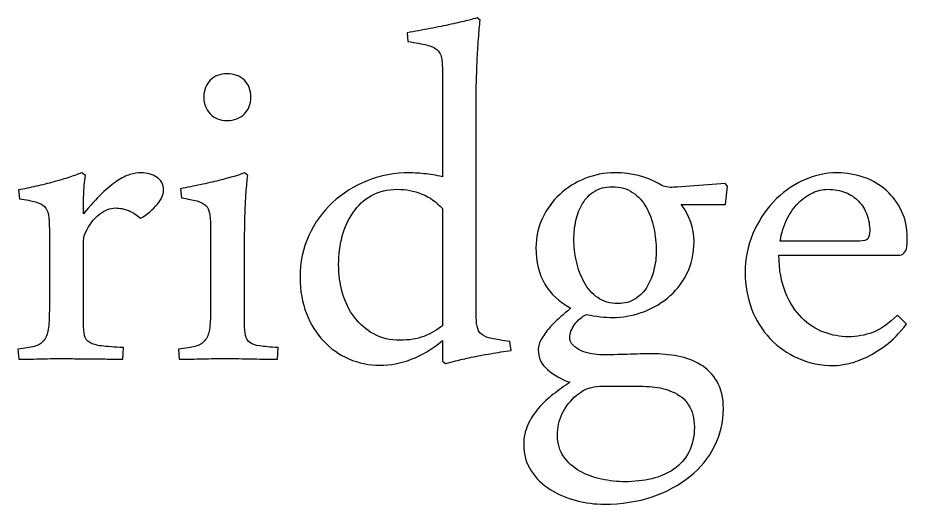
# Model space of a CAD drawing. Extents: x -303 to 288, y -142 to 145.
# Drawn here: x 88.86 to 100.52, y -124.3 to -117.94 of the extents above; entities that cross this region are included whole.
import ezdxf

# ---------------------------------------------------------------- set-up
doc = ezdxf.new("R2010")
doc.units = 0
doc.header["$MEASUREMENT"] = 0
doc.layers.add('LAYER_1', color=7, linetype='CONTINUOUS')

msp = doc.modelspace()

# ---------------------------------------------------------------- linework, layer by layer
at = {"layer": 'LAYER_1', "color": 250}
for points, knots in [([(94.9213, -117.9685), (94.9128, -118.0376), (94.9057, -118.1195), (94.8987, -118.2126), (94.8987, -118.2126), (94.8916, -118.3072), (94.886, -118.4003), (94.8817, -118.4948), (94.8817, -118.4948), (94.8775, -118.588), (94.8747, -118.6755), (94.8719, -118.7587), (94.8719, -118.7587), (94.869, -118.842), (94.8676, -118.9069), (94.8676, -118.9577), (94.8676, -118.9577), (94.8676, -118.9577), (94.8676, -121.7855), (94.8676, -121.7855), (94.8676, -121.7855), (94.8676, -121.8645), (94.8719, -121.928), (94.8803, -121.9732), (94.8803, -121.9732), (94.8888, -122.0184), (94.9071, -122.0536), (94.9382, -122.079), (94.9382, -122.079), (94.9678, -122.103), (95.013, -122.1214), (95.0722, -122.1341), (95.0722, -122.1341), (95.1315, -122.1468), (95.2105, -122.1595), (95.3107, -122.1736), (95.3107, -122.1736), (95.3107, -122.1736), (95.3262, -122.2893), (95.3262, -122.2893), (95.3262, -122.2893), (95.2388, -122.3034), (95.1484, -122.3175), (95.0581, -122.333), (95.0581, -122.333), (94.9664, -122.3471), (94.8817, -122.3641), (94.8041, -122.3796), (94.8041, -122.3796), (94.7251, -122.3965), (94.656, -122.4121), (94.5967, -122.4276), (94.5967, -122.4276), (94.5374, -122.4431), (94.4937, -122.4544), (94.4669, -122.4629), (94.4669, -122.4629), (94.4669, -122.4629), (94.426, -122.4304), (94.426, -122.4304), (94.426, -122.4304), (94.426, -122.4304), (94.426, -122.1609), (94.426, -122.1609), (94.426, -122.1609), (94.2905, -122.2738), (94.155, -122.3556), (94.0182, -122.4064), (94.0182, -122.4064), (93.8813, -122.4586), (93.7444, -122.484), (93.6075, -122.484), (93.6075, -122.484), (93.4636, -122.484), (93.3281, -122.4558), (93.2011, -122.4008), (93.2011, -122.4008), (93.0755, -122.3457), (92.9641, -122.2681), (92.8695, -122.1693), (92.8695, -122.1693), (92.7736, -122.0706), (92.6988, -121.9492), (92.6437, -121.8081), (92.6437, -121.8081), (92.5887, -121.6656), (92.5605, -121.5075), (92.5605, -121.334), (92.5605, -121.334), (92.5605, -121.1364), (92.5986, -120.953), (92.6748, -120.7865), (92.6748, -120.7865), (92.751, -120.62), (92.854, -120.476), (92.9852, -120.3547), (92.9852, -120.3547), (93.115, -120.2333), (93.2674, -120.1388), (93.441, -120.0696), (93.441, -120.0696), (93.6146, -120.0005), (93.8008, -119.9652), (93.9998, -119.9652), (93.9998, -119.9652), (94.0379, -119.9652), (94.0986, -119.9694), (94.1818, -119.9765), (94.1818, -119.9765), (94.2637, -119.9836), (94.3455, -119.9963), (94.426, -120.016), (94.426, -120.016), (94.426, -120.016), (94.426, -118.643), (94.426, -118.643), (94.426, -118.643), (94.426, -118.5654), (94.4217, -118.5047), (94.4133, -118.4596), (94.4133, -118.4596), (94.4048, -118.413), (94.385, -118.3777), (94.3526, -118.3509), (94.3526, -118.3509), (94.3215, -118.3255), (94.2764, -118.3058), (94.2171, -118.2916), (94.2171, -118.2916), (94.1579, -118.2775), (94.0774, -118.262), (93.9744, -118.2465), (93.9744, -118.2465), (93.9744, -118.2465), (93.9631, -118.1308), (93.9631, -118.1308), (93.9631, -118.1308), (94.0647, -118.1138), (94.1649, -118.0955), (94.2637, -118.0772), (94.2637, -118.0772), (94.3639, -118.0574), (94.4556, -118.0391), (94.5388, -118.0207), (94.5388, -118.0207), (94.6235, -118.0024), (94.6955, -117.9868), (94.7547, -117.9713), (94.7547, -117.9713), (94.814, -117.9558), (94.8549, -117.9445), (94.8803, -117.936), (94.8803, -117.936), (94.8803, -117.936), (94.9213, -117.9685), (94.9213, -117.9685)], [0, 0, 0, 0, 0.025, 0.025, 0.025, 0.025, 0.05, 0.05, 0.05, 0.05, 0.075, 0.075, 0.075, 0.075, 0.1, 0.1, 0.1, 0.1, 0.125, 0.125, 0.125, 0.125, 0.15, 0.15, 0.15, 0.15, 0.175, 0.175, 0.175, 0.175, 0.2, 0.2, 0.2, 0.2, 0.225, 0.225, 0.225, 0.225, 0.25, 0.25, 0.25, 0.25, 0.275, 0.275, 0.275, 0.275, 0.3, 0.3, 0.3, 0.3, 0.325, 0.325, 0.325, 0.325, 0.35, 0.35, 0.35, 0.35, 0.375, 0.375, 0.375, 0.375, 0.4, 0.4, 0.4, 0.4, 0.425, 0.425, 0.425, 0.425, 0.45, 0.45, 0.45, 0.45, 0.475, 0.475, 0.475, 0.475, 0.5, 0.5, 0.5, 0.5, 0.525, 0.525, 0.525, 0.525, 0.55, 0.55, 0.55, 0.55, 0.575, 0.575, 0.575, 0.575, 0.6, 0.6, 0.6, 0.6, 0.625, 0.625, 0.625, 0.625, 0.65, 0.65, 0.65, 0.65, 0.675, 0.675, 0.675, 0.675, 0.7, 0.7, 0.7, 0.7, 0.725, 0.725, 0.725, 0.725, 0.75, 0.75, 0.75, 0.75, 0.775, 0.775, 0.775, 0.775, 0.8, 0.8, 0.8, 0.8, 0.825, 0.825, 0.825, 0.825, 0.85, 0.85, 0.85, 0.85, 0.875, 0.875, 0.875, 0.875, 0.9, 0.9, 0.9, 0.9, 0.925, 0.925, 0.925, 0.925, 0.95, 0.95, 0.95, 0.95, 1, 1, 1, 1]), ([(91.299, -118.9732), (91.299, -118.8829), (91.3272, -118.8095), (91.3822, -118.7531), (91.3822, -118.7531), (91.4373, -118.6966), (91.5106, -118.6684), (91.6009, -118.6684), (91.6009, -118.6684), (91.6983, -118.6684), (91.7745, -118.6966), (91.8309, -118.7531), (91.8309, -118.7531), (91.8874, -118.8095), (91.9156, -118.8829), (91.9156, -118.9732), (91.9156, -118.9732), (91.9156, -119.0649), (91.8874, -119.1383), (91.8309, -119.1947), (91.8309, -119.1947), (91.7745, -119.2512), (91.6983, -119.2794), (91.6009, -119.2794), (91.6009, -119.2794), (91.5106, -119.2794), (91.4373, -119.2512), (91.3822, -119.1947), (91.3822, -119.1947), (91.3272, -119.1383), (91.299, -119.0649), (91.299, -118.9732)], [0, 0, 0, 0, 0.1111111, 0.1111111, 0.1111111, 0.1111111, 0.2222222, 0.2222222, 0.2222222, 0.2222222, 0.3333333, 0.3333333, 0.3333333, 0.3333333, 0.4444444, 0.4444444, 0.4444444, 0.4444444, 0.5555556, 0.5555556, 0.5555556, 0.5555556, 0.6666667, 0.6666667, 0.6666667, 0.6666667, 0.7777778, 0.7777778, 0.7777778, 0.7777778, 1, 1, 1, 1]), ([(90.2378, -122.405), (90.1926, -122.405), (90.1404, -122.405), (90.0783, -122.4036), (90.0783, -122.4036), (90.0162, -122.4022), (89.9485, -122.4008), (89.8779, -122.4008), (89.8779, -122.4008), (89.806, -122.4008), (89.7326, -122.4008), (89.6578, -122.3994), (89.6578, -122.3994), (89.5844, -122.3979), (89.5139, -122.3965), (89.4475, -122.3965), (89.4475, -122.3965), (89.3403, -122.3965), (89.2373, -122.3979), (89.1371, -122.4008), (89.1371, -122.4008), (89.0383, -122.4036), (88.9494, -122.405), (88.8732, -122.405), (88.8732, -122.405), (88.8732, -122.405), (88.8605, -122.2724), (88.8605, -122.2724), (88.8605, -122.2724), (88.9508, -122.2639), (89.0242, -122.2526), (89.0778, -122.2371), (89.0778, -122.2371), (89.1315, -122.223), (89.1724, -122.1976), (89.202, -122.1609), (89.202, -122.1609), (89.2302, -122.1256), (89.25, -122.0762), (89.2599, -122.0141), (89.2599, -122.0141), (89.2683, -121.952), (89.274, -121.8688), (89.274, -121.7644), (89.274, -121.7644), (89.274, -121.7644), (89.274, -120.6933), (89.274, -120.6933), (89.274, -120.6933), (89.274, -120.6157), (89.2698, -120.555), (89.2613, -120.5113), (89.2613, -120.5113), (89.2528, -120.4676), (89.2359, -120.4323), (89.2091, -120.4055), (89.2091, -120.4055), (89.1837, -120.3801), (89.1442, -120.3603), (89.092, -120.3462), (89.092, -120.3462), (89.0397, -120.3321), (88.9692, -120.318), (88.8817, -120.3053), (88.8817, -120.3053), (88.8817, -120.3053), (88.869, -120.1896), (88.869, -120.1896), (88.869, -120.1896), (88.9438, -120.1755), (89.02, -120.1599), (89.1004, -120.1416), (89.1004, -120.1416), (89.1794, -120.1233), (89.2571, -120.1049), (89.3318, -120.0837), (89.3318, -120.0837), (89.4066, -120.0626), (89.4758, -120.0428), (89.5407, -120.0217), (89.5407, -120.0217), (89.6056, -120.0005), (89.6578, -119.9821), (89.7001, -119.9652), (89.7001, -119.9652), (89.7001, -119.9652), (89.7495, -119.9991), (89.7495, -119.9991), (89.7495, -119.9991), (89.7354, -120.0837), (89.7269, -120.1698), (89.7241, -120.2531), (89.7241, -120.2531), (89.7213, -120.3377), (89.7199, -120.421), (89.7199, -120.5028), (89.7199, -120.5028), (89.8088, -120.3956), (89.8892, -120.3067), (89.9626, -120.2361), (89.9626, -120.2361), (90.0346, -120.167), (90.1023, -120.112), (90.163, -120.071), (90.163, -120.071), (90.2237, -120.0315), (90.2787, -120.0033), (90.3295, -119.9892), (90.3295, -119.9892), (90.3817, -119.9737), (90.4311, -119.9652), (90.4805, -119.9652), (90.4805, -119.9652), (90.5524, -119.9652), (90.6188, -119.9836), (90.6794, -120.0202), (90.6794, -120.0202), (90.7401, -120.0555), (90.7698, -120.1148), (90.7698, -120.198), (90.7698, -120.198), (90.7698, -120.2531), (90.7429, -120.3137), (90.6879, -120.3787), (90.6879, -120.3787), (90.6329, -120.445), (90.5595, -120.5057), (90.4692, -120.5607), (90.4692, -120.5607), (90.4184, -120.5169), (90.3676, -120.4831), (90.314, -120.4605), (90.314, -120.4605), (90.2603, -120.4365), (90.2011, -120.4252), (90.1376, -120.4252), (90.1376, -120.4252), (90.0741, -120.4252), (90.0049, -120.452), (89.9316, -120.5071), (89.9316, -120.5071), (89.8568, -120.5621), (89.7961, -120.6425), (89.7495, -120.747), (89.7495, -120.747), (89.7354, -120.778), (89.7269, -120.8048), (89.7241, -120.8274), (89.7241, -120.8274), (89.7213, -120.8514), (89.7199, -120.8824), (89.7199, -120.9205), (89.7199, -120.9205), (89.7199, -120.9205), (89.7199, -121.9337), (89.7199, -121.9337), (89.7199, -121.9337), (89.7199, -122), (89.7255, -122.0522), (89.7354, -122.0931), (89.7354, -122.0931), (89.7439, -122.1327), (89.7665, -122.1637), (89.8031, -122.1863), (89.8031, -122.1863), (89.8384, -122.2074), (89.8906, -122.223), (89.9598, -122.2314), (89.9598, -122.2314), (90.0289, -122.2399), (90.1235, -122.247), (90.2448, -122.2526), (90.2448, -122.2526), (90.2448, -122.2526), (90.2378, -122.405), (90.2378, -122.405)], [0, 0, 0, 0, 0.0222222, 0.0222222, 0.0222222, 0.0222222, 0.0444444, 0.0444444, 0.0444444, 0.0444444, 0.0666667, 0.0666667, 0.0666667, 0.0666667, 0.0888889, 0.0888889, 0.0888889, 0.0888889, 0.1111111, 0.1111111, 0.1111111, 0.1111111, 0.1333333, 0.1333333, 0.1333333, 0.1333333, 0.1555556, 0.1555556, 0.1555556, 0.1555556, 0.1777778, 0.1777778, 0.1777778, 0.1777778, 0.2, 0.2, 0.2, 0.2, 0.2222222, 0.2222222, 0.2222222, 0.2222222, 0.2444444, 0.2444444, 0.2444444, 0.2444444, 0.2666667, 0.2666667, 0.2666667, 0.2666667, 0.2888889, 0.2888889, 0.2888889, 0.2888889, 0.3111111, 0.3111111, 0.3111111, 0.3111111, 0.3333333, 0.3333333, 0.3333333, 0.3333333, 0.3555556, 0.3555556, 0.3555556, 0.3555556, 0.3777778, 0.3777778, 0.3777778, 0.3777778, 0.4, 0.4, 0.4, 0.4, 0.4222222, 0.4222222, 0.4222222, 0.4222222, 0.4444444, 0.4444444, 0.4444444, 0.4444444, 0.4666667, 0.4666667, 0.4666667, 0.4666667, 0.4888889, 0.4888889, 0.4888889, 0.4888889, 0.5111111, 0.5111111, 0.5111111, 0.5111111, 0.5333333, 0.5333333, 0.5333333, 0.5333333, 0.5555556, 0.5555556, 0.5555556, 0.5555556, 0.5777778, 0.5777778, 0.5777778, 0.5777778, 0.6, 0.6, 0.6, 0.6, 0.6222222, 0.6222222, 0.6222222, 0.6222222, 0.6444444, 0.6444444, 0.6444444, 0.6444444, 0.6666667, 0.6666667, 0.6666667, 0.6666667, 0.6888889, 0.6888889, 0.6888889, 0.6888889, 0.7111111, 0.7111111, 0.7111111, 0.7111111, 0.7333333, 0.7333333, 0.7333333, 0.7333333, 0.7555556, 0.7555556, 0.7555556, 0.7555556, 0.7777778, 0.7777778, 0.7777778, 0.7777778, 0.8, 0.8, 0.8, 0.8, 0.8222222, 0.8222222, 0.8222222, 0.8222222, 0.8444444, 0.8444444, 0.8444444, 0.8444444, 0.8666667, 0.8666667, 0.8666667, 0.8666667, 0.8888889, 0.8888889, 0.8888889, 0.8888889, 0.9111111, 0.9111111, 0.9111111, 0.9111111, 0.9333333, 0.9333333, 0.9333333, 0.9333333, 0.9555556, 0.9555556, 0.9555556, 0.9555556, 1, 1, 1, 1]), ([(92.2627, -122.405), (92.1753, -122.405), (92.068, -122.4036), (91.9438, -122.4008), (91.9438, -122.4008), (91.8211, -122.3979), (91.6927, -122.3965), (91.56, -122.3965), (91.56, -122.3965), (91.4528, -122.3965), (91.3484, -122.3979), (91.2453, -122.4008), (91.2453, -122.4008), (91.1437, -122.4036), (91.0548, -122.405), (90.9772, -122.405), (90.9772, -122.405), (90.9772, -122.405), (90.9688, -122.2724), (90.9688, -122.2724), (90.9688, -122.2724), (91.0605, -122.2639), (91.1325, -122.2526), (91.1861, -122.2371), (91.1861, -122.2371), (91.2397, -122.223), (91.282, -122.1976), (91.3117, -122.1609), (91.3117, -122.1609), (91.3427, -122.1256), (91.3625, -122.0762), (91.3723, -122.0141), (91.3723, -122.0141), (91.3822, -121.952), (91.3865, -121.8688), (91.3865, -121.7644), (91.3865, -121.7644), (91.3865, -121.7644), (91.3865, -120.6764), (91.3865, -120.6764), (91.3865, -120.6764), (91.3865, -120.6002), (91.3822, -120.5395), (91.3738, -120.4944), (91.3738, -120.4944), (91.3653, -120.4506), (91.3484, -120.4168), (91.323, -120.3914), (91.323, -120.3914), (91.2961, -120.3674), (91.258, -120.3476), (91.2072, -120.3335), (91.2072, -120.3335), (91.155, -120.3194), (91.0887, -120.3067), (91.0055, -120.2926), (91.0055, -120.2926), (91.0055, -120.2926), (90.9942, -120.1726), (90.9942, -120.1726), (90.9942, -120.1726), (91.0788, -120.1557), (91.1649, -120.1388), (91.2524, -120.1204), (91.2524, -120.1204), (91.3385, -120.1035), (91.4203, -120.0837), (91.4965, -120.0654), (91.4965, -120.0654), (91.5713, -120.0456), (91.639, -120.0273), (91.6983, -120.0118), (91.6983, -120.0118), (91.7576, -119.9948), (91.8027, -119.9793), (91.8324, -119.9652), (91.8324, -119.9652), (91.8324, -119.9652), (91.8747, -119.9991), (91.8747, -119.9991), (91.8747, -119.9991), (91.8662, -120.0682), (91.8592, -120.1402), (91.8535, -120.2178), (91.8535, -120.2178), (91.8479, -120.2954), (91.8436, -120.3716), (91.8408, -120.4478), (91.8408, -120.4478), (91.838, -120.524), (91.8366, -120.5946), (91.8352, -120.6623), (91.8352, -120.6623), (91.8338, -120.73), (91.8324, -120.7879), (91.8324, -120.8387), (91.8324, -120.8387), (91.8324, -120.8387), (91.8324, -121.9337), (91.8324, -121.9337), (91.8324, -121.9337), (91.8324, -122), (91.8366, -122.0522), (91.8451, -122.0931), (91.8451, -122.0931), (91.8535, -122.1327), (91.8719, -122.1637), (91.9015, -122.1863), (91.9015, -122.1863), (91.9297, -122.2074), (91.9735, -122.223), (92.0313, -122.2314), (92.0313, -122.2314), (92.0892, -122.2399), (92.1696, -122.247), (92.2712, -122.2526), (92.2712, -122.2526), (92.2712, -122.2526), (92.2627, -122.405), (92.2627, -122.405)], [0, 0, 0, 0, 0.0322581, 0.0322581, 0.0322581, 0.0322581, 0.0645161, 0.0645161, 0.0645161, 0.0645161, 0.0967742, 0.0967742, 0.0967742, 0.0967742, 0.1290323, 0.1290323, 0.1290323, 0.1290323, 0.1612903, 0.1612903, 0.1612903, 0.1612903, 0.1935484, 0.1935484, 0.1935484, 0.1935484, 0.2258065, 0.2258065, 0.2258065, 0.2258065, 0.2580645, 0.2580645, 0.2580645, 0.2580645, 0.2903226, 0.2903226, 0.2903226, 0.2903226, 0.3225806, 0.3225806, 0.3225806, 0.3225806, 0.3548387, 0.3548387, 0.3548387, 0.3548387, 0.3870968, 0.3870968, 0.3870968, 0.3870968, 0.4193548, 0.4193548, 0.4193548, 0.4193548, 0.4516129, 0.4516129, 0.4516129, 0.4516129, 0.483871, 0.483871, 0.483871, 0.483871, 0.516129, 0.516129, 0.516129, 0.516129, 0.5483871, 0.5483871, 0.5483871, 0.5483871, 0.5806452, 0.5806452, 0.5806452, 0.5806452, 0.6129032, 0.6129032, 0.6129032, 0.6129032, 0.6451613, 0.6451613, 0.6451613, 0.6451613, 0.6774194, 0.6774194, 0.6774194, 0.6774194, 0.7096774, 0.7096774, 0.7096774, 0.7096774, 0.7419355, 0.7419355, 0.7419355, 0.7419355, 0.7741935, 0.7741935, 0.7741935, 0.7741935, 0.8064516, 0.8064516, 0.8064516, 0.8064516, 0.8387097, 0.8387097, 0.8387097, 0.8387097, 0.8709677, 0.8709677, 0.8709677, 0.8709677, 0.9032258, 0.9032258, 0.9032258, 0.9032258, 0.9354839, 0.9354839, 0.9354839, 0.9354839, 1, 1, 1, 1]), ([(95.6522, -120.9459), (95.6522, -120.8076), (95.6804, -120.6792), (95.7368, -120.5593), (95.7368, -120.5593), (95.7933, -120.4393), (95.8695, -120.3349), (95.964, -120.2474), (95.964, -120.2474), (96.06, -120.1585), (96.17, -120.0894), (96.2928, -120.04), (96.2928, -120.04), (96.417, -119.9906), (96.5482, -119.9652), (96.6865, -119.9652), (96.6865, -119.9652), (96.9066, -119.9652), (97.0971, -120.0132), (97.2566, -120.1063), (97.2566, -120.1063), (97.2862, -120.1261), (97.3159, -120.1388), (97.3413, -120.1458), (97.3413, -120.1458), (97.3681, -120.1529), (97.3991, -120.1557), (97.4344, -120.1557), (97.4344, -120.1557), (97.464, -120.1529), (97.4866, -120.1515), (97.5007, -120.1515), (97.5007, -120.1515), (97.5007, -120.1515), (98.1329, -120.1063), (98.1329, -120.1063), (98.1329, -120.1063), (98.1329, -120.1063), (98.1625, -120.1402), (98.1625, -120.1402), (98.1625, -120.1402), (98.1625, -120.1402), (98.1371, -120.3787), (98.1371, -120.3787), (98.1371, -120.3787), (98.1371, -120.3787), (97.5543, -120.3787), (97.5543, -120.3787), (97.5543, -120.3787), (97.6672, -120.5254), (97.7237, -120.6863), (97.7237, -120.8627), (97.7237, -120.8627), (97.7237, -121.0249), (97.6912, -121.1689), (97.6263, -121.2931), (97.6263, -121.2931), (97.5614, -121.4172), (97.4781, -121.5217), (97.3751, -121.6049), (97.3751, -121.6049), (97.2707, -121.6896), (97.1564, -121.7531), (97.0308, -121.7954), (97.0308, -121.7954), (96.9052, -121.8377), (96.7825, -121.8589), (96.6611, -121.8589), (96.6611, -121.8589), (96.5539, -121.8589), (96.4396, -121.8462), (96.3182, -121.818), (96.3182, -121.818), (96.2547, -121.8476), (96.2011, -121.8928), (96.1588, -121.952), (96.1588, -121.952), (96.1164, -122.0113), (96.0953, -122.0677), (96.0953, -122.12), (96.0953, -122.12), (96.0953, -122.1581), (96.1094, -122.1919), (96.139, -122.2216), (96.139, -122.2216), (96.1672, -122.2498), (96.2025, -122.2738), (96.2462, -122.2935), (96.2462, -122.2935), (96.2886, -122.3133), (96.3337, -122.326), (96.3817, -122.3344), (96.3817, -122.3344), (96.4311, -122.3429), (96.4734, -122.3471), (96.5129, -122.3471), (96.5129, -122.3471), (96.6202, -122.3471), (96.7317, -122.3457), (96.8488, -122.3415), (96.8488, -122.3415), (96.9659, -122.3373), (97.076, -122.3344), (97.1776, -122.3344), (97.1776, -122.3344), (97.2876, -122.3344), (97.3991, -122.3457), (97.5092, -122.3655), (97.5092, -122.3655), (97.6192, -122.3867), (97.7194, -122.4233), (97.8083, -122.477), (97.8083, -122.477), (97.8986, -122.5306), (97.9706, -122.6054), (98.0256, -122.6985), (98.0256, -122.6985), (98.0807, -122.7916), (98.1089, -122.9102), (98.1089, -123.0541), (98.1089, -123.0541), (98.1089, -123.2277), (98.0694, -123.3914), (97.9932, -123.5438), (97.9932, -123.5438), (97.9156, -123.6976), (97.8083, -123.8288), (97.67, -123.9403), (97.67, -123.9403), (97.5318, -124.0518), (97.3681, -124.1407), (97.1762, -124.2056), (97.1762, -124.2056), (96.9843, -124.2705), (96.774, -124.3029), (96.5454, -124.3029), (96.5454, -124.3029), (96.4269, -124.3029), (96.3055, -124.2874), (96.1799, -124.255), (96.1799, -124.255), (96.0543, -124.2239), (95.94, -124.1745), (95.8384, -124.1096), (95.8384, -124.1096), (95.7368, -124.0461), (95.6536, -123.9643), (95.5887, -123.8669), (95.5887, -123.8669), (95.5238, -123.7681), (95.4913, -123.6538), (95.4913, -123.5212), (95.4913, -123.5212), (95.4913, -123.428), (95.5097, -123.342), (95.5449, -123.2629), (95.5449, -123.2629), (95.5816, -123.1839), (95.6282, -123.112), (95.686, -123.0456), (95.686, -123.0456), (95.7439, -122.9793), (95.8088, -122.9186), (95.8794, -122.8636), (95.8794, -122.8636), (95.9513, -122.8086), (96.0233, -122.7564), (96.0953, -122.707), (96.0953, -122.707), (95.9824, -122.6661), (95.885, -122.611), (95.8032, -122.5419), (95.8032, -122.5419), (95.7227, -122.4727), (95.6818, -122.3852), (95.6818, -122.2808), (95.6818, -122.2808), (95.6818, -122.2343), (95.6973, -122.1849), (95.7284, -122.1327), (95.7284, -122.1327), (95.7608, -122.0804), (95.7989, -122.0282), (95.8427, -121.9788), (95.8427, -121.9788), (95.8864, -121.9295), (95.9344, -121.8843), (95.9838, -121.8434), (95.9838, -121.8434), (96.0332, -121.801), (96.0755, -121.7658), (96.1108, -121.7347), (96.1108, -121.7347), (95.806, -121.5809), (95.6522, -121.317), (95.6522, -120.9459)], [0, 0, 0, 0, 0.02, 0.02, 0.02, 0.02, 0.04, 0.04, 0.04, 0.04, 0.06, 0.06, 0.06, 0.06, 0.08, 0.08, 0.08, 0.08, 0.1, 0.1, 0.1, 0.1, 0.12, 0.12, 0.12, 0.12, 0.14, 0.14, 0.14, 0.14, 0.16, 0.16, 0.16, 0.16, 0.18, 0.18, 0.18, 0.18, 0.2, 0.2, 0.2, 0.2, 0.22, 0.22, 0.22, 0.22, 0.24, 0.24, 0.24, 0.24, 0.26, 0.26, 0.26, 0.26, 0.28, 0.28, 0.28, 0.28, 0.3, 0.3, 0.3, 0.3, 0.32, 0.32, 0.32, 0.32, 0.34, 0.34, 0.34, 0.34, 0.36, 0.36, 0.36, 0.36, 0.38, 0.38, 0.38, 0.38, 0.4, 0.4, 0.4, 0.4, 0.42, 0.42, 0.42, 0.42, 0.44, 0.44, 0.44, 0.44, 0.46, 0.46, 0.46, 0.46, 0.48, 0.48, 0.48, 0.48, 0.5, 0.5, 0.5, 0.5, 0.52, 0.52, 0.52, 0.52, 0.54, 0.54, 0.54, 0.54, 0.56, 0.56, 0.56, 0.56, 0.58, 0.58, 0.58, 0.58, 0.6, 0.6, 0.6, 0.6, 0.62, 0.62, 0.62, 0.62, 0.64, 0.64, 0.64, 0.64, 0.66, 0.66, 0.66, 0.66, 0.68, 0.68, 0.68, 0.68, 0.7, 0.7, 0.7, 0.7, 0.72, 0.72, 0.72, 0.72, 0.74, 0.74, 0.74, 0.74, 0.76, 0.76, 0.76, 0.76, 0.78, 0.78, 0.78, 0.78, 0.8, 0.8, 0.8, 0.8, 0.82, 0.82, 0.82, 0.82, 0.84, 0.84, 0.84, 0.84, 0.86, 0.86, 0.86, 0.86, 0.88, 0.88, 0.88, 0.88, 0.9, 0.9, 0.9, 0.9, 0.92, 0.92, 0.92, 0.92, 0.94, 0.94, 0.94, 0.94, 0.96, 0.96, 0.96, 0.96, 1, 1, 1, 1]), ([(100.5064, -121.9464), (100.4175, -122.0621), (100.3272, -122.1552), (100.2326, -122.2258), (100.2326, -122.2258), (100.1395, -122.2949), (100.0492, -122.35), (99.9645, -122.3881), (99.9645, -122.3881), (99.8784, -122.4276), (99.8008, -122.453), (99.7289, -122.4671), (99.7289, -122.4671), (99.6569, -122.4812), (99.6005, -122.4883), (99.5595, -122.4883), (99.5595, -122.4883), (99.3888, -122.4883), (99.2307, -122.4558), (99.0882, -122.3923), (99.0882, -122.3923), (98.9443, -122.3288), (98.8215, -122.2427), (98.7185, -122.1327), (98.7185, -122.1327), (98.6141, -122.0226), (98.5351, -121.8928), (98.4786, -121.746), (98.4786, -121.746), (98.4222, -121.5979), (98.394, -121.4412), (98.394, -121.2761), (98.394, -121.2761), (98.394, -121.0913), (98.4278, -120.9205), (98.4942, -120.7611), (98.4942, -120.7611), (98.5619, -120.603), (98.6522, -120.4647), (98.7637, -120.3462), (98.7637, -120.3462), (98.8752, -120.2277), (99.0036, -120.1345), (99.1503, -120.0668), (99.1503, -120.0668), (99.2957, -119.9991), (99.4466, -119.9652), (99.6005, -119.9652), (99.6005, -119.9652), (99.7246, -119.9652), (99.8418, -119.9864), (99.9546, -120.0259), (99.9546, -120.0259), (100.0661, -120.0654), (100.1635, -120.1233), (100.2453, -120.198), (100.2453, -120.198), (100.3286, -120.2714), (100.3949, -120.3617), (100.4443, -120.4661), (100.4443, -120.4661), (100.4937, -120.5706), (100.5177, -120.6877), (100.5177, -120.8175), (100.5177, -120.8175), (100.5177, -120.8175), (100.5177, -120.8754), (100.5177, -120.8754), (100.5177, -120.8754), (100.5177, -120.8754), (100.5148, -120.9332), (100.5148, -120.9332), (100.5148, -120.9332), (100.5007, -121.008), (100.4612, -121.0447), (100.3991, -121.0447), (100.3991, -121.0447), (100.3991, -121.0447), (98.8356, -121.0447), (98.8356, -121.0447), (98.8356, -121.0447), (98.8385, -121.2352), (98.8681, -121.3975), (98.9231, -121.5329), (98.9231, -121.5329), (98.9782, -121.6684), (99.0487, -121.7785), (99.1362, -121.8631), (99.1362, -121.8631), (99.2223, -121.9492), (99.3196, -122.0113), (99.4269, -122.0522), (99.4269, -122.0522), (99.5341, -122.0917), (99.64, -122.1115), (99.7458, -122.1115), (99.7458, -122.1115), (99.8587, -122.1115), (99.9659, -122.0917), (100.0675, -122.0536), (100.0675, -122.0536), (100.1691, -122.0155), (100.2778, -121.9393), (100.3907, -121.8264), (100.3907, -121.8264), (100.3907, -121.8264), (100.5064, -121.9464), (100.5064, -121.9464)], [0, 0, 0, 0, 0.0357143, 0.0357143, 0.0357143, 0.0357143, 0.0714286, 0.0714286, 0.0714286, 0.0714286, 0.1071429, 0.1071429, 0.1071429, 0.1071429, 0.1428571, 0.1428571, 0.1428571, 0.1428571, 0.1785714, 0.1785714, 0.1785714, 0.1785714, 0.2142857, 0.2142857, 0.2142857, 0.2142857, 0.25, 0.25, 0.25, 0.25, 0.2857143, 0.2857143, 0.2857143, 0.2857143, 0.3214286, 0.3214286, 0.3214286, 0.3214286, 0.3571429, 0.3571429, 0.3571429, 0.3571429, 0.3928571, 0.3928571, 0.3928571, 0.3928571, 0.4285714, 0.4285714, 0.4285714, 0.4285714, 0.4642857, 0.4642857, 0.4642857, 0.4642857, 0.5, 0.5, 0.5, 0.5, 0.5357143, 0.5357143, 0.5357143, 0.5357143, 0.5714286, 0.5714286, 0.5714286, 0.5714286, 0.6071429, 0.6071429, 0.6071429, 0.6071429, 0.6428571, 0.6428571, 0.6428571, 0.6428571, 0.6785714, 0.6785714, 0.6785714, 0.6785714, 0.7142857, 0.7142857, 0.7142857, 0.7142857, 0.75, 0.75, 0.75, 0.75, 0.7857143, 0.7857143, 0.7857143, 0.7857143, 0.8214286, 0.8214286, 0.8214286, 0.8214286, 0.8571429, 0.8571429, 0.8571429, 0.8571429, 0.8928571, 0.8928571, 0.8928571, 0.8928571, 0.9285714, 0.9285714, 0.9285714, 0.9285714, 1, 1, 1, 1]), ([(94.426, -120.4337), (94.3512, -120.3476), (94.2609, -120.2841), (94.1564, -120.2432), (94.1564, -120.2432), (94.052, -120.2009), (93.9462, -120.1811), (93.8389, -120.1811), (93.8389, -120.1811), (93.7063, -120.1811), (93.592, -120.2079), (93.4946, -120.263), (93.4946, -120.263), (93.3987, -120.318), (93.3182, -120.3914), (93.2562, -120.4831), (93.2562, -120.4831), (93.1927, -120.5734), (93.1447, -120.6778), (93.1122, -120.7963), (93.1122, -120.7963), (93.0812, -120.9149), (93.0657, -121.0376), (93.0657, -121.1646), (93.0657, -121.1646), (93.0657, -121.2945), (93.0826, -121.4186), (93.1165, -121.5386), (93.1165, -121.5386), (93.1517, -121.6585), (93.2025, -121.7644), (93.2717, -121.8547), (93.2717, -121.8547), (93.3408, -121.9464), (93.4255, -122.0198), (93.5257, -122.0748), (93.5257, -122.0748), (93.6273, -122.1298), (93.7416, -122.1566), (93.8714, -122.1566), (93.8714, -122.1566), (93.9871, -122.1566), (94.0915, -122.1397), (94.1833, -122.1058), (94.1833, -122.1058), (94.2764, -122.0706), (94.3568, -122.024), (94.426, -121.9661), (94.426, -121.9661), (94.426, -121.9661), (94.426, -120.4337), (94.426, -120.4337)], [0, 0, 0, 0, 0.0714286, 0.0714286, 0.0714286, 0.0714286, 0.1428571, 0.1428571, 0.1428571, 0.1428571, 0.2142857, 0.2142857, 0.2142857, 0.2142857, 0.2857143, 0.2857143, 0.2857143, 0.2857143, 0.3571429, 0.3571429, 0.3571429, 0.3571429, 0.4285714, 0.4285714, 0.4285714, 0.4285714, 0.5, 0.5, 0.5, 0.5, 0.5714286, 0.5714286, 0.5714286, 0.5714286, 0.6428571, 0.6428571, 0.6428571, 0.6428571, 0.7142857, 0.7142857, 0.7142857, 0.7142857, 0.7857143, 0.7857143, 0.7857143, 0.7857143, 0.8571429, 0.8571429, 0.8571429, 0.8571429, 1, 1, 1, 1]), ([(96.7274, -121.6769), (96.8163, -121.6769), (96.8911, -121.6571), (96.9546, -121.6148), (96.9546, -121.6148), (97.0181, -121.5739), (97.0703, -121.5202), (97.1098, -121.4539), (97.1098, -121.4539), (97.1494, -121.3876), (97.179, -121.3142), (97.1987, -121.231), (97.1987, -121.231), (97.2185, -121.1477), (97.2284, -121.0673), (97.2284, -120.9868), (97.2284, -120.9868), (97.2284, -120.8881), (97.2171, -120.7879), (97.1973, -120.6877), (97.1973, -120.6877), (97.1762, -120.5861), (97.1423, -120.4958), (97.0971, -120.4168), (97.0971, -120.4168), (97.052, -120.3363), (96.9927, -120.2714), (96.9193, -120.222), (96.9193, -120.222), (96.846, -120.1726), (96.7571, -120.1472), (96.6484, -120.1472), (96.6484, -120.1472), (96.5581, -120.1472), (96.4805, -120.1684), (96.417, -120.2079), (96.417, -120.2079), (96.3535, -120.2474), (96.3027, -120.301), (96.2618, -120.3674), (96.2618, -120.3674), (96.2223, -120.4337), (96.194, -120.5071), (96.1757, -120.5875), (96.1757, -120.5875), (96.1573, -120.6693), (96.1489, -120.7512), (96.1489, -120.8344), (96.1489, -120.8344), (96.1489, -120.9276), (96.1602, -121.0235), (96.1813, -121.1237), (96.1813, -121.1237), (96.2039, -121.2225), (96.2378, -121.3142), (96.2829, -121.3961), (96.2829, -121.3961), (96.3281, -121.4793), (96.3874, -121.5471), (96.4607, -121.5993), (96.4607, -121.5993), (96.5341, -121.6515), (96.623, -121.6769), (96.7274, -121.6769)], [0, 0, 0, 0, 0.0588235, 0.0588235, 0.0588235, 0.0588235, 0.1176471, 0.1176471, 0.1176471, 0.1176471, 0.1764706, 0.1764706, 0.1764706, 0.1764706, 0.2352941, 0.2352941, 0.2352941, 0.2352941, 0.2941176, 0.2941176, 0.2941176, 0.2941176, 0.3529412, 0.3529412, 0.3529412, 0.3529412, 0.4117647, 0.4117647, 0.4117647, 0.4117647, 0.4705882, 0.4705882, 0.4705882, 0.4705882, 0.5294118, 0.5294118, 0.5294118, 0.5294118, 0.5882353, 0.5882353, 0.5882353, 0.5882353, 0.6470588, 0.6470588, 0.6470588, 0.6470588, 0.7058824, 0.7058824, 0.7058824, 0.7058824, 0.7647059, 0.7647059, 0.7647059, 0.7647059, 0.8235294, 0.8235294, 0.8235294, 0.8235294, 0.8823529, 0.8823529, 0.8823529, 0.8823529, 1, 1, 1, 1]), ([(99.894, -120.8584), (99.949, -120.8584), (99.9857, -120.8486), (100.0012, -120.8274), (100.0012, -120.8274), (100.0181, -120.8076), (100.0266, -120.7724), (100.0266, -120.723), (100.0266, -120.723), (100.0266, -120.6482), (100.0139, -120.5776), (99.9885, -120.5113), (99.9885, -120.5113), (99.9645, -120.445), (99.9292, -120.3871), (99.8813, -120.3377), (99.8813, -120.3377), (99.8347, -120.2883), (99.7768, -120.2503), (99.7077, -120.222), (99.7077, -120.222), (99.6386, -120.1952), (99.5624, -120.1811), (99.4763, -120.1811), (99.4763, -120.1811), (99.41, -120.1811), (99.3436, -120.1966), (99.2787, -120.2263), (99.2787, -120.2263), (99.2124, -120.2573), (99.1503, -120.301), (99.0925, -120.3589), (99.0925, -120.3589), (99.0346, -120.4168), (98.9838, -120.4873), (98.9415, -120.572), (98.9415, -120.572), (98.8991, -120.6552), (98.8695, -120.7512), (98.8526, -120.8584), (98.8526, -120.8584), (98.8526, -120.8584), (99.894, -120.8584), (99.894, -120.8584)], [0, 0, 0, 0, 0.0833333, 0.0833333, 0.0833333, 0.0833333, 0.1666667, 0.1666667, 0.1666667, 0.1666667, 0.25, 0.25, 0.25, 0.25, 0.3333333, 0.3333333, 0.3333333, 0.3333333, 0.4166667, 0.4166667, 0.4166667, 0.4166667, 0.5, 0.5, 0.5, 0.5, 0.5833333, 0.5833333, 0.5833333, 0.5833333, 0.6666667, 0.6666667, 0.6666667, 0.6666667, 0.75, 0.75, 0.75, 0.75, 0.8333333, 0.8333333, 0.8333333, 0.8333333, 1, 1, 1, 1]), ([(96.7571, -122.7564), (96.6653, -122.7564), (96.5906, -122.7578), (96.5313, -122.7578), (96.5313, -122.7578), (96.472, -122.7592), (96.4226, -122.7648), (96.3845, -122.7733), (96.3845, -122.7733), (96.3464, -122.7818), (96.3112, -122.7931), (96.2815, -122.81), (96.2815, -122.81), (96.2505, -122.8269), (96.2194, -122.8481), (96.1856, -122.8763), (96.1856, -122.8763), (96.1009, -122.9483), (96.0374, -123.0287), (95.9951, -123.1176), (95.9951, -123.1176), (95.9542, -123.2079), (95.9344, -123.301), (95.9344, -123.397), (95.9344, -123.397), (95.9344, -123.5099), (95.9612, -123.6058), (96.0162, -123.682), (96.0162, -123.682), (96.0713, -123.7597), (96.1418, -123.8217), (96.2279, -123.8711), (96.2279, -123.8711), (96.3126, -123.9191), (96.4071, -123.9544), (96.5129, -123.9756), (96.5129, -123.9756), (96.6174, -123.9981), (96.719, -124.0094), (96.8177, -124.0094), (96.8177, -124.0094), (96.9419, -124.0094), (97.059, -123.9953), (97.1691, -123.9699), (97.1691, -123.9699), (97.2806, -123.9431), (97.3765, -123.9022), (97.4598, -123.8443), (97.4598, -123.8443), (97.5416, -123.7865), (97.608, -123.7117), (97.6559, -123.62), (97.6559, -123.62), (97.7039, -123.5296), (97.7279, -123.421), (97.7279, -123.294), (97.7279, -123.294), (97.7279, -123.1783), (97.7025, -123.0809), (97.6531, -123.0047), (97.6531, -123.0047), (97.6037, -122.9271), (97.5318, -122.8693), (97.4386, -122.8312), (97.4386, -122.8312), (97.3582, -122.7945), (97.2707, -122.7733), (97.1733, -122.7662), (97.1733, -122.7662), (97.0774, -122.7592), (96.9659, -122.7564), (96.8389, -122.7564), (96.8389, -122.7564), (96.8389, -122.7564), (96.7571, -122.7564), (96.7571, -122.7564)], [0, 0, 0, 0, 0.05, 0.05, 0.05, 0.05, 0.1, 0.1, 0.1, 0.1, 0.15, 0.15, 0.15, 0.15, 0.2, 0.2, 0.2, 0.2, 0.25, 0.25, 0.25, 0.25, 0.3, 0.3, 0.3, 0.3, 0.35, 0.35, 0.35, 0.35, 0.4, 0.4, 0.4, 0.4, 0.45, 0.45, 0.45, 0.45, 0.5, 0.5, 0.5, 0.5, 0.55, 0.55, 0.55, 0.55, 0.6, 0.6, 0.6, 0.6, 0.65, 0.65, 0.65, 0.65, 0.7, 0.7, 0.7, 0.7, 0.75, 0.75, 0.75, 0.75, 0.8, 0.8, 0.8, 0.8, 0.85, 0.85, 0.85, 0.85, 0.9, 0.9, 0.9, 0.9, 1, 1, 1, 1])]:
    msp.add_open_spline(points, degree=3, knots=knots, dxfattribs=at)

doc.saveas('drawing.dxf')
